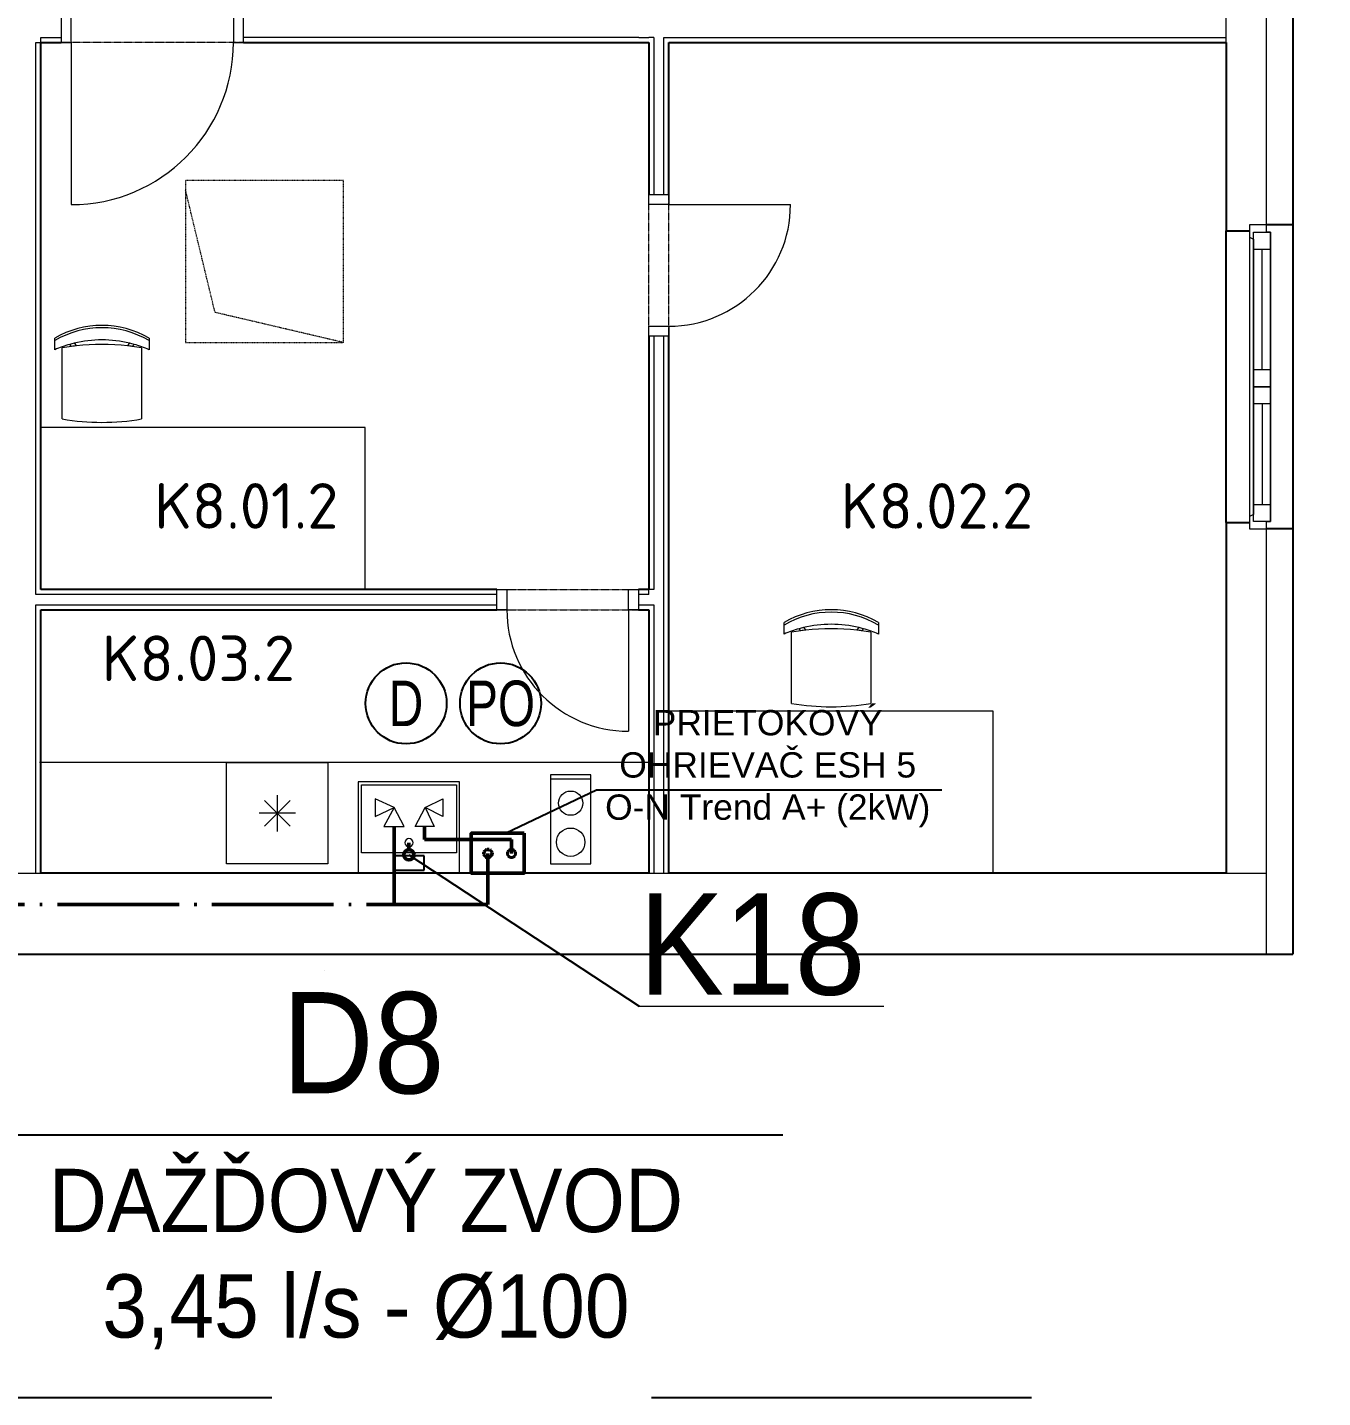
# Model space of a CAD drawing. Header units: millimetres. Extents: x 2377 to 264466, y -28213 to 61616.
# Drawn here: x 59451 to 65844, y 4870 to 11635 of the extents above; entities that cross this region are included whole.
import ezdxf
from ezdxf.enums import TextEntityAlignment as Align
from ezdxf.lldxf.tags import DXFTag

# ---------------------------------------------------------------- set-up
doc = ezdxf.new("R2010")
doc.units = ezdxf.units.MM
for name, pattern in [('ACAD_ISO04W100', [30.5, 24, -3, 0.5, -3]), ('ACAD_ISO05W100', [33, 24, -3, 0, -3, 0, -3]), ('Bodkočiarkovaná 3mm', [5, 3, -1, 0, -1]), ('Nad rovinou rezu _viditeľná hrana_', [6, 3, -1.5, 0, -1.5]), ('Čiarkovaná 3mm', [6, 3, -3]), ('Čiarkovaná 3mm_medzera 1_5', [4.5, 3, -1.5])]:
    doc.linetypes.add(name, pattern=pattern)
doc.layers.get('0').update_dxf_attribs({"color": 8})
for name, color, linetype, lineweight in [('01_Plná_0_18mm_čierna', 8, 'Continuous', 9), ('10_Skryté hrany', 8, 'Čiarkovaná 3mm_medzera 1_5', 9), ('_Overhead_', 8, 'Nad rovinou rezu _viditeľná hrana_', 9), ('_Thin Lines_', 8, 'Continuous', 20), ('Common Edges', 8, 'Continuous', 20), ('Dvere - nad rovinou rezu', 8, 'Bodkočiarkovaná 3mm', 9), ('Frame_Mullion', 8, 'Continuous', 20), ('Furniture', 8, 'Continuous', 9), ('Plan Swing', 8, 'Continuous', 9), ('Plumbing Fixtures', 8, 'Continuous', 9), ('Room Tags', 8, 'Continuous', 9), ('Walls', 8, 'Continuous', 25), ('Windows', 8, 'Continuous', 20), ('ZTI- BATÉRIE', 6, 'Continuous', 18), ('ZTI- PRÍVOD STUDENEJ VODY', 5, 'ACAD_ISO04W100', 50), ('ZTI- PRÍVOD TEPLEJ VODY', 1, 'ACAD_ISO05W100', 50), ('ZTI-popis', 7, 'Continuous', 20), ('ZTI-SV', 5, 'ACAD_ISO04W100', 50), ('ZTI_KANAL', 30, 'Continuous', 50), ('ZTI_S_KANAL', 30, 'Continuous', 50)]:
    doc.layers.add(name, color=color, linetype=linetype, lineweight=lineweight)
for name, color, linetype in [('IS_Popisy_úseků_Vodovod', 7, 'SOLID'), ('ZT_SMER STUPANIA', 4, 'Continuous'), ('ZTI_popis Pluvia 150', 7, 'Continuous'), ('ZTI_T_ZARPR', 4, 'Continuous')]:
    doc.layers.add(name, color=color, linetype=linetype)
doc.layers.add('NETLAC', color=240, linetype='Čiarkovaná 3mm', plot=False, transparency=0.1)
doc.styles.add('Arial', font='arial.ttf', dxfattribs={"height": 89.296875})
doc.styles.add('HRUBE', font='arial.ttf', dxfattribs={"width": 0.75})
doc.styles.add('ISOCPEUR_6', font='isocpeur.ttf', dxfattribs={"height": 225})
doc.styles.add('Simplex', font='simplex.shx', dxfattribs={"width": 0.7})
doc.styles.add('Style-Arial', font='arial.ttf')
tags = doc.linetypes.add('SOLID', pattern=[10, 10, 0]).pattern_tags.tags
tags[6:7] = [DXFTag(74, 4), DXFTag(75, 0), DXFTag(340, '0'), DXFTag(46, 0.0), DXFTag(50, 0.0), DXFTag(44, 0.0), DXFTag(45, 0.0)]
tags[4:5] = [DXFTag(74, 4), DXFTag(75, 0), DXFTag(340, '0'), DXFTag(46, 0.0), DXFTag(50, 0.0), DXFTag(44, 0.0), DXFTag(45, 0.0)]

# ---------------------------------------------------------------- blocks, each defined once
blk = doc.blocks.new('Okno 2-krídlové - 1500X1500-4846441-2NP _PRAC_')
at = {"layer": 'Frame_Mullion'}
for p, q in [((-689, 49), (-750, 49)), ((-750, 49), (-750, -35)), ((-714, -35), (-714, 29)), ((-714, 29), (-679, 29)), ((-679, 29), (-689, 49)), ((689, 49), (-689, 49)), ((-679, 29), (-50, 29)), ((-630, 29), (-630, -55)), ((-134, -55), (-134, 29)), ((679, 29), (-50, 29)), ((-50, 29), (-50, -55)), ((-50, 29), (-50, -55)), ((34, -55), (34, 29)), ((630, 29), (630, -55)), ((689, 49), (679, 29)), ((679, 29), (714, 29)), ((750, 49), (689, 49)), ((714, 29), (714, -35)), ((750, -35), (750, 49)), ((-750, -35), (-714, -35)), ((-714, -55), (-714, -35)), ((-50, -55), (-714, -55)), ((-134, -13), (-630, -13)), ((-50, -55), (714, -55)), ((34, -13), (630, -13)), ((714, -55), (714, -35)), ((714, -35), (750, -35))]:
    blk.add_line(p, q, dxfattribs=at)
at = {"layer": 'Windows'}
for p, q in [((-50, 29), (-679, 29)), ((-50, 29), (679, 29)), ((-50, -55), (-50, 29)), ((-50, -55), (-50, 29)), ((-714, -35), (-714, -55)), ((-714, -55), (-50, -55)), ((714, -55), (-50, -55)), ((714, -35), (714, -55))]:
    blk.add_line(p, q, dxfattribs=at)
blk = doc.blocks.new('Dvere 1-kridlové obložkové plné - 600x1970-4661098-2NP _PRAC_')
at = {"layer": 'Dvere - nad rovinou rezu'}
for p, q in [((-350, 50), (350, 50)), ((-350, -50), (350, -50))]:
    blk.add_line(p, q, dxfattribs=at)
at = {"layer": 'Frame_Mullion'}
for p, q in [((-350, 50), (-300, 50)), ((-350, -50), (-350, 50)), ((-300, 50), (-300, -50)), ((300, 50), (350, 50)), ((300, -50), (300, 50)), ((350, 50), (350, -50)), ((-300, -50), (-350, -50)), ((350, -50), (300, -50))]:
    blk.add_line(p, q, dxfattribs=at)
at = {"layer": 'Plan Swing'}
blk.add_line((300, -50), (300, -650), dxfattribs=at)
blk.add_arc((300, -50), 600, 180, 270, dxfattribs=at)
blk = doc.blocks.new('CS_Umyvadlo - CS_Umyvadlo-4710843-2NP _PRAC_')
at = {"layer": 'Plumbing Fixtures'}
for p, q in [((500, -150), (0, -150)), ((0, -150), (0, -600)), ((15, -500), (15, -164.5)), ((15, -164.5), (485, -164.5)), ((485, -164.5), (485, -500)), ((500, -600), (500, -150)), ((485, -500), (15, -500))]:
    blk.add_line(p, q, dxfattribs=at)
for start, end in [(0, 180), (180, 360)]:
    blk.add_arc((250, -450), 20, start, end, dxfattribs=at)
blk = doc.blocks.new('CS_Stol hranaty - CS_Stol hranaty-V9-2NP _PRAC_')
at = {"layer": 'Furniture'}
for p, q in [((0, 0), (0, -800)), ((0, -800), (1600, -800))]:
    blk.add_line(p, q, dxfattribs=at)
blk = doc.blocks.new('CS_Stolicka - Klasická-4868357-2NP _PRAC_')
at = {"layer": 'Furniture'}
for p, q in [((-197.2, -133.4), (-197.2, 218.1)), ((194.8, 218.1), (194.8, -133.4)), ((-234.2, -180.7), (-234.2, -123.8)), ((231.7, -123.8), (231.7, -180.7)), ((-160, -150.2), (-151.1, -140.3)), ((-126.9, -143.1), (-138.3, -155.8)), ((135.9, -155.8), (124.5, -143.1)), ((148.7, -140.3), (157.6, -150.2))]:
    blk.add_line(p, q, dxfattribs=at)
for centre, radius, start, end in [((-1.2, -933.1), 1167.9, 80.33839, 99.66161), ((-1.2, 414.2), 586.3, 246.58457, 254.28563), ((-1.2, 1019.2), 1169.1, 260.34887, 262.63324), ((-1.2, 1019.2), 1169.1, 277.36676, 279.65113), ((-1.2, 414.2), 586.3, 285.71437, 293.41543), ((-1.2, 227.8), 459.8, 239.55869, 300.44131), ((-1.2, 215.8), 459.8, 239.55869, 300.44131), ((-1.2, 414.2), 586.3, 254.28563, 256.47743), ((-1.2, 1019.2), 1169.1, 262.63324, 263.82763), ((-1.2, 414.2), 586.3, 256.47743, 283.52257), ((-1.2, 1019.2), 1169.1, 263.82763, 276.17237), ((-1.2, 1019.2), 1169.1, 276.17237, 277.36676), ((-1.2, 414.2), 586.3, 283.52257, 285.71437)]:
    blk.add_arc(centre, radius, start, end, dxfattribs=at)
blk = doc.blocks.new('Dvere 1-kridlové obložkové plné - 800x1970-4673337-2NP _PRAC_')
at = {"layer": 'Dvere - nad rovinou rezu'}
for p, q in [((-450, 75), (450, 75)), ((-450, -75), (450, -75))]:
    blk.add_line(p, q, dxfattribs=at)
at = {"layer": 'Frame_Mullion'}
for p, q in [((-400, 75), (-450, 75)), ((-450, 75), (-450, -75)), ((-400, -75), (-400, 75)), ((450, 75), (400, 75)), ((400, 75), (400, -75)), ((450, -75), (450, 75)), ((-450, -75), (-400, -75)), ((400, -75), (450, -75))]:
    blk.add_line(p, q, dxfattribs=at)
at = {"layer": 'Plan Swing'}
blk.add_line((400, 75), (400, 875), dxfattribs=at)
blk.add_arc((400, 75), 800, 90, 180, dxfattribs=at)
blk = doc.blocks.new('2NP podklad')
at = {"layer": '01_Plná_0_18mm_čierna', "color": 252}
for p, q in [((60434.4, 8004.7), (60934.4, 8004.7)), ((60434.4, 7504.7), (60434.4, 8004.7)), ((60934.4, 8004.7), (60934.4, 7504.7)), ((62032.7, 7944.7), (62032.7, 7504.7)), ((62232.7, 7944.7), (62032.7, 7944.7)), ((62032.7, 7924.7), (62232.7, 7924.7)), ((62232.7, 7504.7), (62232.7, 7944.7)), ((60748.1, 7818.3), (60620.8, 7691)), ((60748.1, 7691), (60620.8, 7818.3)), ((60684.4, 7844.7), (60684.4, 7664.7)), ((60774.4, 7754.7), (60594.4, 7754.7)), ((60934.4, 7504.7), (60434.4, 7504.7)), ((62032.7, 7504.7), (62232.7, 7504.7))]:
    blk.add_line(p, q, dxfattribs=at)
for centre, radius in [((62132.7, 7804.7), 60), ((62132.7, 7612.1), 70)]:
    blk.add_circle(centre, radius, dxfattribs=at)
at = {"layer": '10_Skryté hrany', "color": 252}
blk.add_line((65697.7, 11774.7), (65697.7, 10574.7), dxfattribs=at)
at = {"layer": '_Overhead_', "color": 252}
for p, q in [((61011.1, 10879.1), (60231.1, 10879.1)), ((60231.1, 10879.1), (60231.1, 10833.5)), ((60377.1, 10227.6), (60231.1, 10833.5)), ((60231.1, 10833.5), (60231.1, 10079.1)), ((61011.1, 10079.1), (61011.1, 10879.1)), ((61011.1, 10079.1), (60377.1, 10227.6)), ((60231.1, 10079.1), (61011.1, 10079.1))]:
    blk.add_line(p, q, dxfattribs=at)
at = {"layer": '_Thin Lines_', "color": 252}
blk.add_line((62536.4, 8004.7), (59511.4, 8004.7), dxfattribs=at)
at = {"layer": 'Common Edges', "color": 252}
for p, q in [((65567.7, 10659.7), (65567.7, 11859.7)), ((65367.7, 11559.7), (65367.7, 11709.7)), ((59517.7, 11559.7), (59517.7, 11584.7)), ((59517.7, 11584.7), (59617.7, 11584.7)), ((62469.6, 11584.7), (60517.7, 11584.7)), ((62469.6, 11584.7), (62517.7, 11584.7)), ((62542.7, 11584.7), (62517.7, 11584.7)), ((62542.7, 11584.7), (62542.7, 10809.7)), ((62592.7, 11584.7), (65367.7, 11584.7)), ((62592.7, 10809.7), (62592.7, 11584.7)), ((59492.7, 8834.7), (59492.7, 11559.7)), ((59492.7, 11559.7), (59517.7, 11559.7)), ((62542.7, 10109.7), (62542.7, 8859.7)), ((62592.7, 7459.7), (62592.7, 10109.7)), ((65567.7, 7059.7), (65567.7, 9159.7)), ((61767.7, 8834.7), (59492.7, 8834.7)), ((62517.7, 8834.7), (62467.7, 8834.7)), ((62542.7, 8859.7), (62517.7, 8859.7)), ((62517.7, 8834.7), (62517.7, 8859.7)), ((59492.7, 7459.7), (59492.7, 8784.7)), ((59492.7, 8784.7), (61767.7, 8784.7)), ((62467.7, 8784.7), (62542.7, 8784.7)), ((62542.7, 8784.7), (62542.7, 7459.7)), ((59367.7, 7459.7), (59517.7, 7459.7)), ((62517.7, 7459.7), (62617.7, 7459.7)), ((65367.7, 7459.7), (65567.7, 7459.7))]:
    blk.add_line(p, q, dxfattribs=at)
at = {"layer": 'Walls', "color": 252}
for p, q in [((65697.7, 11859.7), (65697.7, 10659.7)), ((59517.7, 11559.7), (59617.7, 11559.7)), ((59517.7, 8859.7), (59517.7, 11559.7)), ((60517.7, 11559.7), (62517.7, 11559.7)), ((62517.7, 11559.7), (62517.7, 10809.7)), ((62617.7, 11559.7), (65367.7, 11559.7)), ((62617.7, 10809.7), (62617.7, 11559.7)), ((65367.7, 11559.7), (65367.7, 10629.7)), ((65367.7, 9189.7), (65367.7, 10629.7)), ((65367.7, 10629.7), (65483.7, 10629.7)), ((65697.7, 10659.7), (65567.7, 10659.7)), ((65697.7, 10659.7), (65697.7, 9159.7)), ((62517.7, 10109.7), (62517.7, 8859.7)), ((62617.7, 7459.7), (62617.7, 10109.7)), ((65367.7, 9189.7), (65367.7, 7459.7)), ((65367.7, 9189.7), (65483.7, 9189.7)), ((65697.7, 9159.7), (65567.7, 9159.7)), ((65697.7, 9159.7), (65697.7, 7059.7)), ((61767.7, 8859.7), (59517.7, 8859.7)), ((62517.7, 8859.7), (62467.7, 8859.7)), ((59517.7, 8759.7), (61767.7, 8759.7)), ((59517.7, 7459.7), (59517.7, 8759.7)), ((62467.7, 8759.7), (62517.7, 8759.7)), ((62517.7, 8759.7), (62517.7, 7459.7)), ((62517.7, 7459.7), (59517.7, 7459.7)), ((65367.7, 7459.7), (62617.7, 7459.7)), ((5262.7, 7059.7), (65697.7, 7059.7))]:
    blk.add_line(p, q, dxfattribs=at)
at = {"layer": 'Frame_Mullion', "color": 252}
for name, p, rotation in [('Dvere 1-kridlové obložkové plné - 800x1970-4673337-2NP _PRAC_', (60067.7, 11634.7), 180), ('Dvere 1-kridlové obložkové plné - 600x1970-4661098-2NP _PRAC_', (62567.7, 10459.7), 90)]:
    blk.add_blockref(name, p, dxfattribs=dict(at, rotation=rotation))
blk.add_blockref('Dvere 1-kridlové obložkové plné - 600x1970-4661098-2NP _PRAC_', (62117.7, 8809.7), dxfattribs=at)
at = {"layer": 'Furniture', "color": 252, "rotation": 180}
for name, p in [('CS_Stolicka - Klasická-4868357-2NP _PRAC_', (59817.7, 9919.7)), ('CS_Stol hranaty - CS_Stol hranaty-V9-2NP _PRAC_', (61117.7, 8859.7)), ('CS_Stolicka - Klasická-4868357-2NP _PRAC_', (63417.7, 8515.6)), ('CS_Stol hranaty - CS_Stol hranaty-V9-2NP _PRAC_', (64217.7, 7459.7))]:
    blk.add_blockref(name, p, dxfattribs=at)
at = {"layer": 'Plumbing Fixtures', "color": 252}
blk.add_blockref('CS_Umyvadlo - CS_Umyvadlo-4710843-2NP _PRAC_', (61084.4, 8059.7), dxfattribs=at)
at = {"layer": 'Windows', "color": 252, "rotation": 90}
blk.add_blockref('Okno 2-krídlové - 1500X1500-4846441-2NP _PRAC_', (65532.7, 9909.7), dxfattribs=at)
at = {"layer": 'Room Tags', "color": 252, "char_height": 225, "attachment_point": 1, "style": 'ISOCPEUR_6'}
for s, insert, width in [('K8.01.2', (60077, 9384.9), 1064.24), ('K8.02.2', (63465.6, 9384.9), 1118.354), ('K8.03.2', (59817.5, 8632.5), 1118.354)]:
    blk.add_mtext(s, dxfattribs=dict(at, insert=insert, width=width))
blk = doc.blocks.new('netlac')
at = {"layer": 'NETLAC', "ltscale": 500}
blk.add_line((73350.7, 5406.4), (83850.7, 5406.4), dxfattribs=at)
blk = doc.blocks.new('KBKKB')
at = {"layer": 'ZTI- BATÉRIE', "color": 6, "lineweight": 18, "elevation": 0}
for points in [[(-160048.8, -39313.2), (-160048.8, -39400.7), (-159961.3, -39356.9), (-160048.8, -39313.2)], [(-160005.1, -39450.7), (-159911.3, -39450.7), (-159961.3, -39356.9), (-160005.1, -39450.7)]]:
    blk.add_lwpolyline(points, dxfattribs=at)
at = {"layer": 'ZTI- BATÉRIE', "color": 6, "lineweight": 18}
for points in [[(-159758.2, -39450.7), (-159858.2, -39450.7), (-159808.2, -39356.9), (-159758.2, -39450.7)], [(-159714.5, -39313.2), (-159714.5, -39400.7), (-159808.2, -39356.9), (-159714.5, -39313.2)]]:
    blk.add_lwpolyline(points, dxfattribs=at)

msp = doc.modelspace()

# ---------------------------------------------------------------- linework, layer by layer
at = {"color": 7, "lineweight": 18, "transparency": 33554687}
msp.add_line((62471.1, 6802.9), (63678.1, 6802.9), dxfattribs=at)
at = {"layer": 'ZTI_popis Pluvia 150', "color": 250, "ltscale": 20}
msp.add_line((59367.6, 6168), (63179.2, 6168), dxfattribs=at)

# ---------------------------------------------------------------- block references
at = {"color": 0}
msp.add_blockref('2NP podklad', (0, 0), dxfattribs=at)

# ---------------------------------------------------------------- texts
at = {"layer": 'ZTI-popis', "color": 7, "ltscale": 0.04, "attachment_point": 5, "style": 'Simplex'}
for s, insert, char_height, width, rotation in [('{\\fArial|b0|i0|c238|p34;\\W0.9;D8}', (61108.5, 6618.5), 500, 2813.092, 359.96278), ('\\pxi1.36829,qc;{\\fArial|b0|i0|c238|p34;\\W0.90909;\\C250;DAŽĎOVÝ ZVOD \\P3,45 l/s - %%C100}', (60908.3, 5553.9), 312.5, 11837.472, 0.0013)]:
    msp.add_mtext(s, dxfattribs=dict(at, insert=insert, char_height=char_height, width=width, rotation=rotation))

# ---------------------------------------------------------------- next in the draw order: linework, layer by layer
at = {"color": 6, "ltscale": 20}
for p, q in [((61409.4, 7544), (61259.4, 7544)), ((61259.4, 7544), (61259.4, 7474)), ((61409.4, 7474), (61409.4, 7544)), ((61259.4, 7474), (61409.4, 7474))]:
    msp.add_line(p, q, dxfattribs=at)
at = {"color": 0}
msp.add_line((61334.4, 7549.7), (62471.1, 6802.9), dxfattribs=at)
msp.add_lwpolyline([(63965.1, 7868.7), (62260.7, 7868.7), (61815, 7655.8)], dxfattribs=at)
at = {"layer": 'ZT_SMER STUPANIA', "color": 30, "linetype": 'Continuous'}
msp.add_lwpolyline([(60915.8, 6977.6, 0, 75, 0), (61059.1, 7172.8, 0, 0, 0), (61319.7, 7529.5, 0, 0, 0)], format="xyseb", dxfattribs=at)
at = {"layer": 'ZTI- PRÍVOD STUDENEJ VODY', "ltscale": 25}
msp.add_lwpolyline([(61724.4, 7556.3), (61724.4, 7305.1), (50227.7, 7305.1), (50227.7, 8966.3)], dxfattribs=at)
at = {"layer": 'ZTI- PRÍVOD STUDENEJ VODY', "ltscale": 25, "elevation": 0}
msp.add_lwpolyline([(61261.3, 7689.3), (61261.3, 7305.1)], dxfattribs=at)
at = {"layer": 'ZTI- PRÍVOD TEPLEJ VODY', "ltscale": 25}
msp.add_lwpolyline([(61840.5, 7556.6), (61840.5, 7626.1), (61411.3, 7626.1), (61411.3, 7689.3)], dxfattribs=at)
at = {"layer": 'ZTI-SV', "color": 7, "linetype": 'Continuous'}
msp.add_lwpolyline([(61903.7, 7655.8), (61903.7, 7459.7), (61642.3, 7459.7), (61642.3, 7655.8)], close=True, dxfattribs=at)
at = {"layer": 'ZTI-SV', "color": 1, "lineweight": 40, "ltscale": 1000}
msp.add_circle((61840.5, 7556.6), 20, dxfattribs=at)
at = {"layer": 'ZTI-SV', "color": 5, "lineweight": 50, "ltscale": 0.02}
msp.add_circle((61724.4, 7556.3), 20, dxfattribs=at)
at = {"layer": 'ZTI_KANAL'}
msp.add_line((61334.4, 7609.7), (61334.4, 7574.7), dxfattribs=at)
at = {"layer": 'ZTI_S_KANAL', "color": 30, "ltscale": 50}
msp.add_circle((61334.4, 7549.7), 25, dxfattribs=at)
at = {"layer": 'ZTI_T_ZARPR', "color": 4, "linetype": 'Continuous'}
for centre in [(61320, 8297.5), (61786.6, 8297.5)]:
    msp.add_circle(centre, 200, dxfattribs=at)

# ---------------------------------------------------------------- next in the draw order: block references
at = {"color": 0, "xscale": 1.25, "yscale": 1.25, "zscale": 1.25}
msp.add_blockref('netlac', (-36656.6, -1888), dxfattribs=at)
at = {"layer": 'ZTI- BATÉRIE', "xscale": -1}
msp.add_blockref('KBKKB', (-98547, 47139.9, 0), dxfattribs=at)

# ---------------------------------------------------------------- next in the draw order: texts
at = {"color": 7, "lineweight": 35, "insert": (63105.4, 7974.9), "char_height": 125, "width": 1747.076, "attachment_point": 5, "rotation": 0.01357, "style": 'Arial'}
msp.add_mtext('PRIETOKOVÝ OHRIEVAČ ESH 5 O-N Trend A+ (2kW)', dxfattribs=at)
at = {"layer": 'IS_Popisy_úseků_Vodovod', "ltscale": 10, "insert": (66215.7, 6851.9), "char_height": 500, "width": 3746.128, "attachment_point": 9, "style": 'Style-Arial'}
msp.add_mtext('\\pxql;{\\W0.9;K18}', dxfattribs=at)
at = {"layer": 'ZTI_T_ZARPR', "color": 4, "linetype": 'Continuous', "style": 'HRUBE', "width": 0.75}
for s, p in [('D', (61320, 8297.5)), ('PO', (61786.6, 8297.5))]:
    msp.add_text(s, height=225, dxfattribs=at).set_placement(p, align=Align.MIDDLE_CENTER)

doc.saveas('drawing.dxf')
